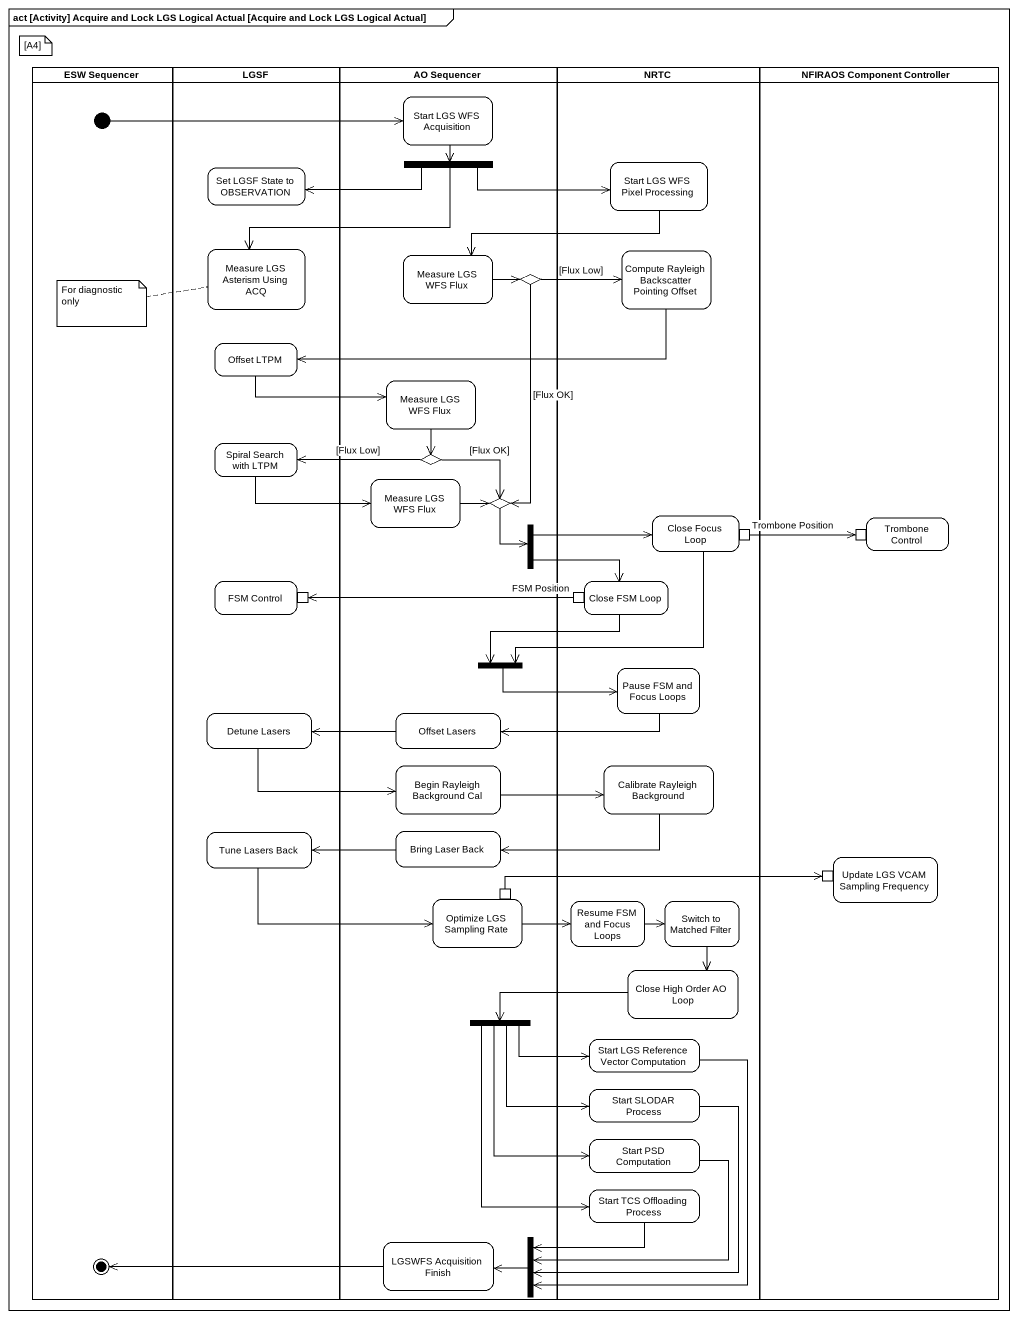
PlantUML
@startuml
mainframe act [Activity] Acquire and Lock LGS Logical Actual [Acquire and Lock LGS Logical Actual]
hide empty description
state "ESW Sequencer" as ESW_Sequencer <<partition>> {
  state initial1 <<start>>
  state final1 <<end>>
}
state LGSF <<partition>> {
  state "Set LGSF State to OBSERVATION" as Set_LGSF_State_to
  state "Measure LGS Asterism Using ACQ" as Measure_LGS_Asterism_Using
  state "Offset LTPM" as Offset_LTPM
  state "Spiral Search with LTPM" as Spiral_Search_with_LTPM
  state "FSM Control" as FSM_Control {
    state pin2 <<inputPin>>
  }
  state "Detune Lasers" as Detune_Lasers
  state "Tune Lasers Back" as Tune_Lasers_Back
}
state "AO Sequencer" as AO_Sequencer <<partition>> {
  state "Start LGS WFS Acquisition" as Start_LGS_WFS_Acquisition
  state fork1 <<fork>>
  state "Measure LGS WFS Flux" as Measure_LGS_WFS_Flux
  state choice1 <<choice>>
  state "Measure LGS WFS Flux" as Measure_LGS_WFS_Flux_2
  state choice2 <<choice>>
  state "Measure LGS WFS Flux" as Measure_LGS_WFS_Flux_3
  state choice3 <<choice>>
  state fork2 <<fork>>
  state fork3 <<join>>
  state "Offset Lasers" as Offset_Lasers
  state "Begin Rayleigh Background Cal" as Begin_Rayleigh_Background
  state "Bring Laser Back" as Bring_Laser_Back
  state "Optimize LGS Sampling Rate" as Optimize_LGS_Sampling_Rate {
    state pin4 <<outputPin>>
  }
  state fork4 <<fork>>
  state "LGSWFS Acquisition Finish" as LGSWFS_Acquisition_Finish
  state fork5 <<join>>
}
state NRTC <<partition>> {
  state "Start LGS WFS Pixel Processing" as Start_LGS_WFS_Pixel
  state "Compute Rayleigh Backscatter Pointing Offset" as Compute_Rayleigh
  state "Close Focus Loop" as Close_Focus_Loop {
    state "Trombone Position" as Trombone_Position <<outputPin>>
  }
  state "Close FSM Loop" as Close_FSM_Loop {
    state "FSM Position" as FSM_Position <<outputPin>>
  }
  state "Pause FSM and Focus Loops" as Pause_FSM_and_Focus_Loops
  state "Calibrate Rayleigh Background" as Calibrate_Rayleigh
  state "Resume FSM and Focus Loops" as Resume_FSM_and_Focus_Loops
  state "Switch to Matched Filter" as Switch_to_Matched_Filter
  state "Close High Order AO Loop" as Close_High_Order_AO_Loop
  state "Start LGS Reference Vector Computation" as Start_LGS_Reference_Vector
  state "Start SLODAR Process" as Start_SLODAR_Process
  state "Start PSD Computation" as Start_PSD_Computation
  state "Start TCS Offloading Process" as Start_TCS_Offloading_Process
}
state "NFIRAOS Component Controller" as NFIRAOS_Component_Controller <<partition>> {
  state "Trombone Control" as Trombone_Control {
    state pin1 <<inputPin>>
  }
  state "Update LGS VCAM Sampling Frequency" as Update_LGS_VCAM_Sampling {
    state pin3 <<inputPin>>
  }
}
Start_LGS_WFS_Acquisition --> fork1
initial1 -right-> Start_LGS_WFS_Acquisition
fork1 -left-> Set_LGSF_State_to
fork1 -right-> Start_LGS_WFS_Pixel
fork1 --> Measure_LGS_Asterism_Using
Start_LGS_WFS_Pixel -left-> Measure_LGS_WFS_Flux
Measure_LGS_WFS_Flux -right-> choice1
Compute_Rayleigh -left-> Offset_LTPM
choice1 -right-> Compute_Rayleigh : [Flux Low]
choice1 --> choice3 : [Flux OK]
Offset_LTPM -right-> Measure_LGS_WFS_Flux_2
Measure_LGS_WFS_Flux_2 --> choice2
Spiral_Search_with_LTPM -right-> Measure_LGS_WFS_Flux_3
choice2 -left-> Spiral_Search_with_LTPM : [Flux Low]
choice2 --> choice3 : [Flux OK]
Measure_LGS_WFS_Flux_3 -right-> choice3
choice3 --> fork2
fork2 -right-> Close_Focus_Loop
fork2 -right-> Close_FSM_Loop
Close_Focus_Loop --> fork3
Trombone_Position -right-> pin1
Close_FSM_Loop -left-> fork3
FSM_Position -left-> pin2
fork3 -right-> Pause_FSM_and_Focus_Loops
Pause_FSM_and_Focus_Loops -left-> Offset_Lasers
Detune_Lasers -right-> Begin_Rayleigh_Background
Offset_Lasers -left-> Detune_Lasers
Begin_Rayleigh_Background -right-> Calibrate_Rayleigh
Calibrate_Rayleigh -left-> Bring_Laser_Back
Tune_Lasers_Back -right-> Optimize_LGS_Sampling_Rate
Bring_Laser_Back -left-> Tune_Lasers_Back
Optimize_LGS_Sampling_Rate -right-> Resume_FSM_and_Focus_Loops
pin4 -right-> pin3
Resume_FSM_and_Focus_Loops -right-> Switch_to_Matched_Filter
Switch_to_Matched_Filter --> Close_High_Order_AO_Loop
Close_High_Order_AO_Loop -left-> fork4
fork4 -right-> Start_LGS_Reference_Vector
fork4 -right-> Start_SLODAR_Process
fork4 --> Start_PSD_Computation
fork4 --> Start_TCS_Offloading_Process
Start_LGS_Reference_Vector --> fork5
Start_SLODAR_Process --> fork5
Start_PSD_Computation --> fork5
Start_TCS_Offloading_Process -left-> fork5
LGSWFS_Acquisition_Finish -left-> final1
fork5 -left-> LGSWFS_Acquisition_Finish
note as N1
  [A4]
end note
note left of Measure_LGS_Asterism_Using : For diagnostic only
@enduml
